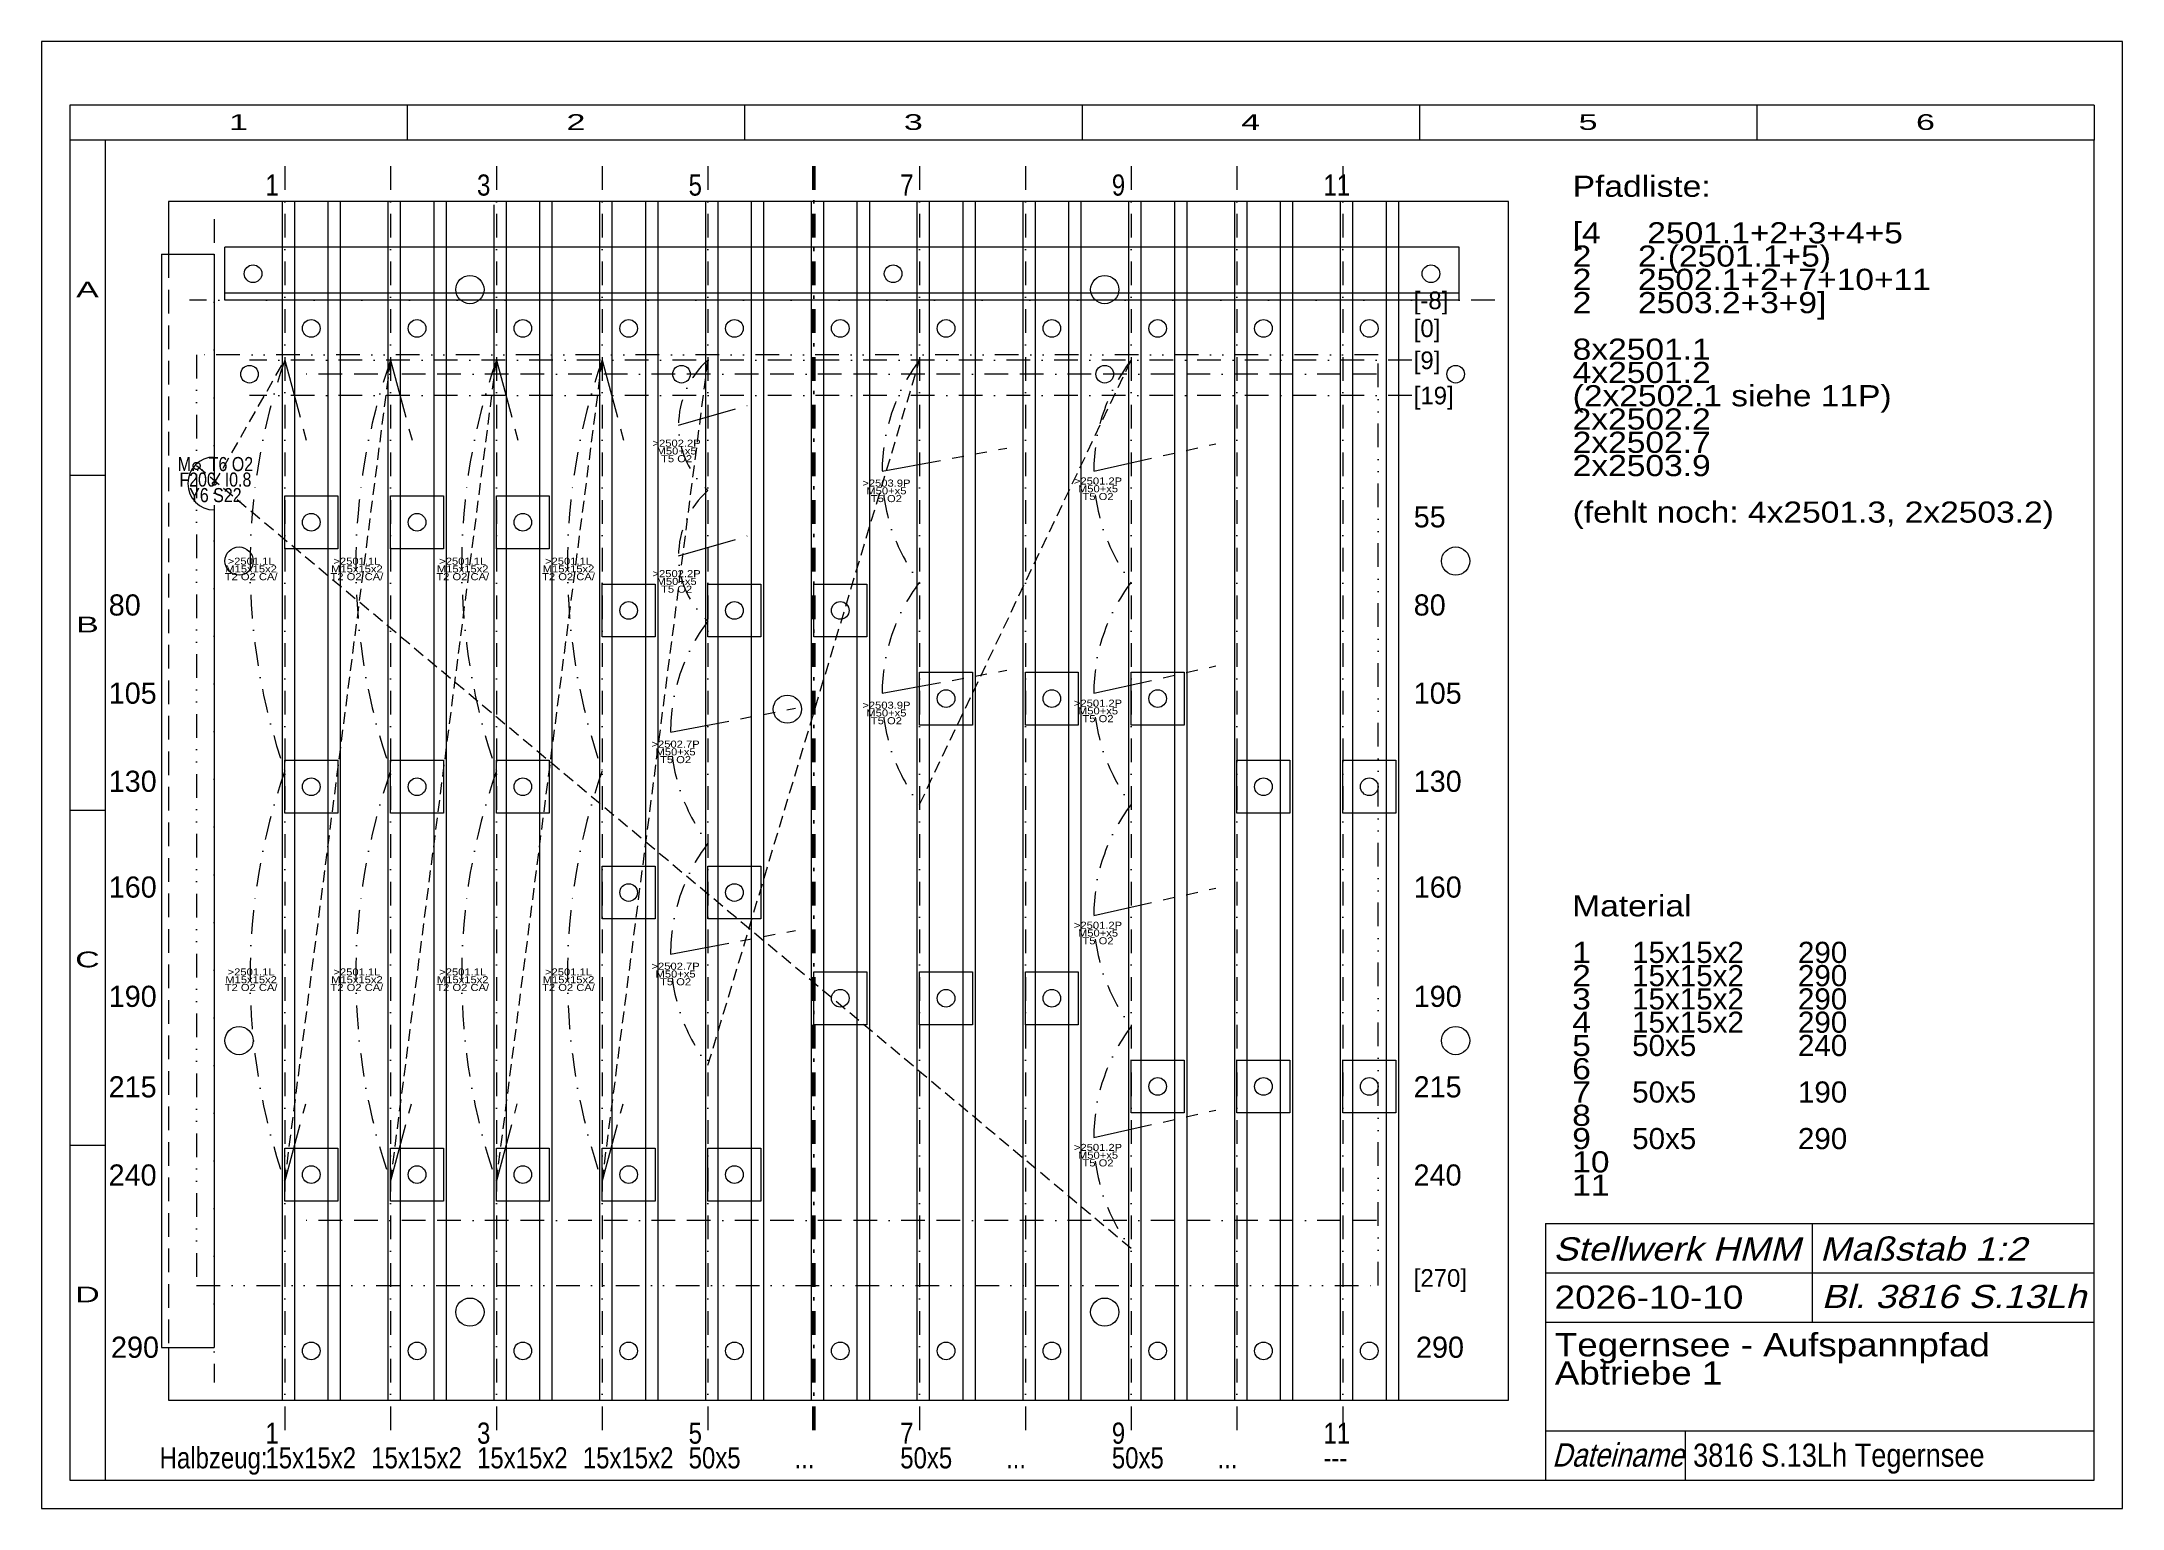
# Model space of a CAD drawing. Extents: x 2 to 592, y 2 to 418.
import ezdxf
from ezdxf.enums import TextEntityAlignment as Align

# ---------------------------------------------------------------- set-up
doc = ezdxf.new("R2010")
doc.units = 0
doc.header["$LTSCALE"] = 13.428437
for name, pattern in [('BORDER', [1.75, 0.5, -0.25, 0.5, -0.25, 0, -0.25]), ('DASHDOT', [1, 0.5, -0.25, 0, -0.25]), ('DASHED', [0.75, 0.5, -0.25]), ('DIVIDE', [1.25, 0.5, -0.25, 0, -0.25, 0, -0.25]), ('HIDDEN', [0.375, 0.25, -0.125]), ('PHANTOM', [2.5, 1.25, -0.25, 0.25, -0.25, 0.25, -0.25])]:
    doc.linetypes.add(name, pattern=pattern)
for name, color, linetype, lineweight in [('3816_13L', 30, 'CONTINUOUS', 13), ('BESCHRIFTUNG', 7, 'CONTINUOUS', 25), ('FRÄSPFADE', 30, 'CONTINUOUS', 0), ('KONSTRUKTION', 7, 'CONTINUOUS', 0), ('MITTELLINIEN', 5, 'DASHDOT', 13), ('STANDARD', 7, 'CONTINUOUS', 0)]:
    doc.layers.add(name, color=color, linetype=linetype, lineweight=lineweight)
doc.styles.add('Arial', font='arial.ttf')

msp = doc.modelspace()

# ---------------------------------------------------------------- linework, layer by layer
at = {"layer": '3816_13L', "linetype": 'HIDDEN'}
for p, q in [((50.95, 292.67), (70.95, 327.67)), ((70.95, 94.66), (100.95, 327.67)), ((100.95, 94.66), (130.95, 327.67)), ((130.95, 94.66), (160.95, 327.67)), ((160.95, 94.66), (190.95, 327.67)), ((190.95, 127.67), (250.95, 327.67)), ((250.95, 201.67), (310.95, 327.67)), ((310.95, 75.67), (45.95, 297.67))]:
    msp.add_line(p, q, dxfattribs=at)
at = {"layer": '3816_13L', "linetype": 'PHANTOM'}
for p, q in [((70.95, 327.67), (77.16, 304.47)), ((100.95, 327.67), (107.16, 304.47)), ((130.95, 327.67), (137.16, 304.47)), ((160.95, 327.67), (167.16, 304.47)), ((182.59, 309.17), (202.09, 314.79)), ((240.34, 296.17), (275.72, 302.72)), ((300.34, 296.17), (334.96, 303.94)), ((182.59, 272.17), (202.09, 277.79)), ((240.34, 233.17), (275.72, 239.72)), ((300.34, 233.17), (334.96, 240.94)), ((180.34, 222.17), (215.73, 228.92)), ((300.34, 170.17), (334.96, 177.94)), ((180.34, 159.17), (215.73, 165.92)), ((70.95, 94.66), (76.88, 116.78)), ((100.95, 94.66), (106.88, 116.78)), ((130.95, 94.66), (136.88, 116.78)), ((160.95, 94.66), (166.88, 116.78)), ((300.34, 107.17), (334.96, 114.94))]:
    msp.add_line(p, q, dxfattribs=at)
for centre, radius in [((45.95, 297.67), 1), ((50.95, 292.67), 0.5)]:
    msp.add_circle(centre, radius, dxfattribs=at)
at = {"layer": '3816_13L', "linetype": 'DASHDOT'}
for centre, radius, start, end in [((238.3, 269.41), 177.2, 160.80769, 199.19231), ((268.3, 269.41), 177.2, 160.80769, 199.19231), ((298.3, 269.41), 177.2, 160.80769, 199.19231), ((328.3, 269.41), 177.2, 160.80769, 199.19231), ((207.24, 309.17), 24.65, 131.37656, 228.62344), ((292.43, 296.17), 52.09, 142.78977, 217.21023), ((352.43, 296.17), 52.09, 142.78977, 217.21023), ((207.24, 272.17), 24.65, 131.37656, 228.62344), ((292.43, 233.17), 52.09, 142.78977, 217.21023), ((352.43, 233.17), 52.09, 142.78977, 217.21023), ((232.43, 222.17), 52.09, 142.78977, 217.21023), ((238.3, 152.91), 177.2, 160.80769, 199.19231), ((268.3, 152.91), 177.2, 160.80769, 199.19231), ((298.3, 152.91), 177.2, 160.80769, 199.19231), ((328.3, 152.91), 177.2, 160.80769, 199.19231), ((352.43, 170.17), 52.09, 142.78977, 217.21023), ((232.43, 159.17), 52.09, 142.78977, 217.21023), ((352.43, 107.17), 52.09, 142.78977, 217.21023)]:
    msp.add_arc(centre, radius, start, end, dxfattribs=at)
at = {"layer": 'FRÄSPFADE', "linetype": 'DIVIDE', "lineweight": 20}
for p, q in [((380.95, 329.17), (45.95, 329.17)), ((45.95, 329.17), (45.95, 65.17)), ((380.95, 65.17), (380.95, 329.17)), ((45.95, 65.17), (380.95, 65.17))]:
    msp.add_line(p, q, dxfattribs=at)
at = {"layer": 'KONSTRUKTION', "color": 8}
for p, q in [((417.95, 372.67), (37.95, 372.67)), ((37.95, 372.67), (37.95, 357.67)), ((70.2, 372.67), (70.2, 32.67)), ((73.7, 372.67), (73.7, 32.67)), ((83.2, 372.67), (83.2, 32.67)), ((86.7, 372.67), (86.7, 32.67)), ((100.2, 372.67), (100.2, 32.67)), ((103.7, 372.67), (103.7, 32.67)), ((113.2, 372.67), (113.2, 32.67)), ((116.7, 372.67), (116.7, 32.67)), ((133.7, 372.67), (133.7, 32.67)), ((143.2, 372.67), (143.2, 32.67)), ((146.7, 372.67), (146.7, 32.67)), ((160.2, 372.67), (160.2, 32.67)), ((163.7, 372.67), (163.7, 32.67)), ((173.2, 372.67), (173.2, 32.67)), ((176.7, 372.67), (176.7, 32.67)), ((190.2, 372.67), (190.2, 32.67)), ((193.7, 372.67), (193.7, 32.67)), ((203.2, 372.67), (203.2, 32.67)), ((206.7, 372.67), (206.7, 32.67)), ((220.2, 372.67), (220.2, 32.67)), ((223.7, 372.67), (223.7, 32.67)), ((233.2, 372.67), (233.2, 32.67)), ((236.7, 372.67), (236.7, 32.67)), ((250.2, 372.67), (250.2, 32.67)), ((253.7, 372.67), (253.7, 32.67)), ((263.2, 372.67), (263.2, 32.67)), ((266.7, 372.67), (266.7, 32.67)), ((280.2, 372.67), (280.2, 32.67)), ((283.7, 372.67), (283.7, 32.67)), ((293.2, 372.67), (293.2, 32.67)), ((296.7, 372.67), (296.7, 32.67)), ((310.2, 372.67), (310.2, 32.67)), ((313.7, 372.67), (313.7, 32.67)), ((323.2, 372.67), (323.2, 32.67)), ((326.7, 372.67), (326.7, 32.67)), ((340.2, 372.67), (340.2, 32.67)), ((343.7, 372.67), (343.7, 32.67)), ((353.2, 372.67), (353.2, 32.67)), ((356.7, 372.67), (356.7, 32.67)), ((370.2, 372.67), (370.2, 32.67)), ((373.7, 372.67), (373.7, 32.67)), ((383.2, 372.67), (383.2, 32.67)), ((386.7, 372.67), (386.7, 32.67)), ((417.95, 32.67), (417.95, 372.67)), ((130.2, 371.67), (130.2, 32.67)), ((35.95, 357.67), (35.95, 47.67)), ((35.95, 357.67), (50.95, 357.67)), ((50.95, 357.67), (50.95, 300.17)), ((403.95, 359.67), (53.95, 359.67)), ((53.95, 344.67), (53.95, 359.67)), ((403.95, 344.67), (403.95, 359.67)), ((403.95, 346.67), (53.95, 346.67)), ((403.95, 344.67), (53.95, 344.67)), ((50.95, 285.17), (50.95, 47.67)), ((35.95, 47.67), (50.95, 47.67)), ((37.95, 47.67), (37.95, 32.67)), ((37.95, 32.67), (417.95, 32.67))]:
    msp.add_line(p, q, dxfattribs=at)
at = {"layer": 'KONSTRUKTION', "color": 8, "linetype": 'DASHED'}
msp.add_line((37.95, 357.67), (37.95, 47.67), dxfattribs=at)
at = {"layer": 'KONSTRUKTION', "color": 8, "linetype": 'BORDER'}
for p, q in [((380.5, 323.67), (75.5, 323.67)), ((380.5, 83.67), (75.5, 83.67))]:
    msp.add_line(p, q, dxfattribs=at)
at = {"layer": 'KONSTRUKTION', "color": 252}
for p, q in [((70.95, 289.17), (85.95, 289.17)), ((70.95, 274.17), (70.95, 289.17)), ((85.95, 289.17), (85.95, 274.17)), ((100.95, 274.17), (100.95, 289.17)), ((100.95, 289.17), (115.95, 289.17)), ((115.95, 289.17), (115.95, 274.17)), ((130.95, 274.17), (130.95, 289.17)), ((130.95, 289.17), (145.95, 289.17)), ((145.95, 289.17), (145.95, 274.17)), ((85.95, 274.17), (70.95, 274.17)), ((115.95, 274.17), (100.95, 274.17)), ((145.95, 274.17), (130.95, 274.17)), ((160.95, 249.17), (160.95, 264.17)), ((160.95, 264.17), (175.95, 264.17)), ((175.95, 264.17), (175.95, 249.17)), ((190.95, 249.17), (190.95, 264.17)), ((190.95, 264.17), (205.95, 264.17)), ((205.95, 264.17), (205.95, 249.17)), ((220.95, 264.17), (235.95, 264.17)), ((220.95, 249.17), (220.95, 264.17)), ((235.95, 264.17), (235.95, 249.17)), ((175.95, 249.17), (160.95, 249.17)), ((205.95, 249.17), (190.95, 249.17)), ((235.95, 249.17), (220.95, 249.17)), ((250.95, 224.17), (250.95, 239.17)), ((250.95, 239.17), (265.95, 239.17)), ((265.95, 239.17), (265.95, 224.17)), ((280.95, 224.17), (280.95, 239.17)), ((280.95, 239.17), (295.95, 239.17)), ((295.95, 239.17), (295.95, 224.17)), ((310.95, 239.17), (325.95, 239.17)), ((310.95, 224.17), (310.95, 239.17)), ((325.95, 239.17), (325.95, 224.17)), ((265.95, 224.17), (250.95, 224.17)), ((295.95, 224.17), (280.95, 224.17)), ((325.95, 224.17), (310.95, 224.17)), ((70.95, 199.17), (70.95, 214.17)), ((70.95, 214.17), (85.95, 214.17)), ((85.95, 214.17), (85.95, 199.17)), ((100.95, 199.17), (100.95, 214.17)), ((100.95, 214.17), (115.95, 214.17)), ((115.95, 214.17), (115.95, 199.17)), ((130.95, 214.17), (145.95, 214.17)), ((130.95, 199.17), (130.95, 214.17)), ((145.95, 214.17), (145.95, 199.17)), ((340.95, 199.17), (340.95, 214.17)), ((340.95, 214.17), (355.95, 214.17)), ((355.95, 214.17), (355.95, 199.17)), ((370.95, 199.17), (370.95, 214.17)), ((370.95, 214.17), (385.95, 214.17)), ((385.95, 214.17), (385.95, 199.17)), ((85.95, 199.17), (70.95, 199.17)), ((115.95, 199.17), (100.95, 199.17)), ((145.95, 199.17), (130.95, 199.17)), ((355.95, 199.17), (340.95, 199.17)), ((385.95, 199.17), (370.95, 199.17)), ((160.95, 169.17), (160.95, 184.17)), ((160.95, 184.17), (175.95, 184.17)), ((175.95, 184.17), (175.95, 169.17)), ((190.95, 169.17), (190.95, 184.17)), ((190.95, 184.17), (205.95, 184.17)), ((205.95, 184.17), (205.95, 169.17)), ((175.95, 169.17), (160.95, 169.17)), ((205.95, 169.17), (190.95, 169.17)), ((220.95, 139.17), (220.95, 154.17)), ((220.95, 154.17), (235.95, 154.17)), ((235.95, 154.17), (235.95, 139.17)), ((250.95, 139.17), (250.95, 154.17)), ((250.95, 154.17), (265.95, 154.17)), ((265.95, 154.17), (265.95, 139.17)), ((280.95, 154.17), (295.95, 154.17)), ((280.95, 139.17), (280.95, 154.17)), ((295.95, 154.17), (295.95, 139.17)), ((235.95, 139.17), (220.95, 139.17)), ((265.95, 139.17), (250.95, 139.17)), ((295.95, 139.17), (280.95, 139.17)), ((310.95, 114.17), (310.95, 129.17)), ((310.95, 129.17), (325.95, 129.17)), ((325.95, 129.17), (325.95, 114.17)), ((340.95, 114.17), (340.95, 129.17)), ((340.95, 129.17), (355.95, 129.17)), ((355.95, 129.17), (355.95, 114.17)), ((370.95, 129.17), (385.95, 129.17)), ((370.95, 114.17), (370.95, 129.17)), ((385.95, 129.17), (385.95, 114.17)), ((325.95, 114.17), (310.95, 114.17)), ((355.95, 114.17), (340.95, 114.17)), ((385.95, 114.17), (370.95, 114.17)), ((70.95, 89.17), (70.95, 104.17)), ((70.95, 104.17), (85.95, 104.17)), ((85.95, 104.17), (85.95, 89.17)), ((100.95, 89.17), (100.95, 104.17)), ((100.95, 104.17), (115.95, 104.17)), ((115.95, 104.17), (115.95, 89.17)), ((130.95, 104.17), (145.95, 104.17)), ((130.95, 89.17), (130.95, 104.17)), ((145.95, 104.17), (145.95, 89.17)), ((160.95, 89.17), (160.95, 104.17)), ((160.95, 104.17), (175.95, 104.17)), ((175.95, 104.17), (175.95, 89.17)), ((190.95, 89.17), (190.95, 104.17)), ((190.95, 104.17), (205.95, 104.17)), ((205.95, 104.17), (205.95, 89.17)), ((85.95, 89.17), (70.95, 89.17)), ((115.95, 89.17), (100.95, 89.17)), ((145.95, 89.17), (130.95, 89.17)), ((175.95, 89.17), (160.95, 89.17)), ((205.95, 89.17), (190.95, 89.17))]:
    msp.add_line(p, q, dxfattribs=at)
at = {"layer": 'KONSTRUKTION', "color": 8}
for centre, radius in [((61.95, 352.17), 2.5), ((243.45, 352.17), 2.5), ((395.95, 352.17), 2.5), ((123.45, 347.67), 4), ((303.45, 347.67), 4), ((78.45, 336.67), 2.5), ((78.45, 336.67), 2.5), ((108.45, 336.67), 2.5), ((108.45, 336.67), 2.5), ((138.45, 336.67), 2.5), ((138.45, 336.67), 2.5), ((168.45, 336.67), 2.5), ((168.45, 336.67), 2.5), ((198.45, 336.67), 2.5), ((198.45, 336.67), 2.5), ((228.45, 336.67), 2.5), ((228.45, 336.67), 2.5), ((258.45, 336.67), 2.5), ((258.45, 336.67), 2.5), ((288.45, 336.67), 2.5), ((288.45, 336.67), 2.5), ((318.45, 336.67), 2.5), ((318.45, 336.67), 2.5), ((348.45, 336.67), 2.5), ((348.45, 336.67), 2.5), ((378.45, 336.67), 2.5), ((378.45, 336.67), 2.5), ((60.95, 323.67), 2.5), ((183.45, 323.67), 2.5), ((303.45, 323.67), 2.5), ((402.95, 323.67), 2.5), ((78.45, 281.67), 2.5), ((78.45, 281.67), 2.5), ((108.45, 281.67), 2.5), ((108.45, 281.67), 2.5), ((138.45, 281.67), 2.5), ((138.45, 281.67), 2.5), ((57.97, 270.67), 4), ((402.95, 270.67), 4), ((168.45, 256.67), 2.5), ((168.45, 256.67), 2.5), ((198.45, 256.67), 2.5), ((198.45, 256.67), 2.5), ((228.45, 256.67), 2.5), ((228.45, 256.67), 2.5), ((213.45, 228.67), 4), ((258.45, 231.67), 2.5), ((258.45, 231.67), 2.5), ((288.45, 231.67), 2.5), ((288.45, 231.67), 2.5), ((318.45, 231.67), 2.5), ((318.45, 231.67), 2.5), ((78.45, 206.67), 2.5), ((78.45, 206.67), 2.5), ((108.45, 206.67), 2.5), ((108.45, 206.67), 2.5), ((138.45, 206.67), 2.5), ((138.45, 206.67), 2.5), ((348.45, 206.67), 2.5), ((348.45, 206.67), 2.5), ((378.45, 206.67), 2.5), ((378.45, 206.67), 2.5), ((168.45, 176.67), 2.5), ((168.45, 176.67), 2.5), ((198.45, 176.67), 2.5), ((198.45, 176.67), 2.5), ((228.45, 146.67), 2.5), ((228.45, 146.67), 2.5), ((258.45, 146.67), 2.5), ((258.45, 146.67), 2.5), ((288.45, 146.67), 2.5), ((288.45, 146.67), 2.5), ((57.97, 134.67), 4), ((402.95, 134.67), 4), ((318.45, 121.67), 2.5), ((318.45, 121.67), 2.5), ((348.45, 121.67), 2.5), ((348.45, 121.67), 2.5), ((378.45, 121.67), 2.5), ((378.45, 121.67), 2.5), ((78.45, 96.67), 2.5), ((78.45, 96.67), 2.5), ((108.45, 96.67), 2.5), ((108.45, 96.67), 2.5), ((138.45, 96.67), 2.5), ((138.45, 96.67), 2.5), ((168.45, 96.67), 2.5), ((168.45, 96.67), 2.5), ((198.45, 96.67), 2.5), ((198.45, 96.67), 2.5), ((123.45, 57.67), 4), ((303.45, 57.67), 4), ((78.45, 46.67), 2.5), ((78.45, 46.67), 2.5), ((108.45, 46.67), 2.5), ((108.45, 46.67), 2.5), ((138.45, 46.67), 2.5), ((138.45, 46.67), 2.5), ((168.45, 46.67), 2.5), ((168.45, 46.67), 2.5), ((198.45, 46.67), 2.5), ((198.45, 46.67), 2.5), ((228.45, 46.67), 2.5), ((228.45, 46.67), 2.5), ((258.45, 46.67), 2.5), ((258.45, 46.67), 2.5), ((288.45, 46.67), 2.5), ((288.45, 46.67), 2.5), ((318.45, 46.67), 2.5), ((318.45, 46.67), 2.5), ((348.45, 46.67), 2.5), ((348.45, 46.67), 2.5), ((378.45, 46.67), 2.5), ((378.45, 46.67), 2.5)]:
    msp.add_circle(centre, radius, dxfattribs=at)
msp.add_arc((50.95, 292.67), 7.5, 90, 270, dxfattribs=at)
at = {"layer": 'MITTELLINIEN'}
for p, q in [((70.95, 382.66), (70.95, 22.66)), ((100.95, 382.66), (100.95, 22.66)), ((130.95, 382.66), (130.95, 22.66)), ((160.95, 382.66), (160.95, 22.66)), ((190.95, 382.66), (190.95, 22.66)), ((250.95, 382.66), (250.95, 22.66)), ((280.95, 382.66), (280.95, 22.66)), ((310.95, 382.66), (310.95, 22.66)), ((340.95, 382.66), (340.95, 22.66)), ((370.95, 382.66), (370.95, 22.66)), ((50.95, 367.67), (50.95, 37.67)), ((414.04, 344.67), (43.89, 344.67)), ((390.5, 327.67), (60.95, 327.67)), ((390.5, 327.67), (65.5, 327.67)), ((390.5, 317.67), (60.95, 317.67)), ((390.5, 317.67), (65.5, 317.67))]:
    msp.add_line(p, q, dxfattribs=at)
at = {"layer": 'MITTELLINIEN', "color": 154, "lineweight": 50}
msp.add_line((220.95, 382.66), (220.95, 22.66), dxfattribs=at)
at = {"layer": 'STANDARD'}
for p, q in [((592, 418), (2, 418)), ((2, 418), (2, 2)), ((592, 2), (592, 418)), ((584, 400), (10, 400)), ((10, 400), (10, 390)), ((105.67, 400), (105.67, 390)), ((201.33, 400), (201.33, 390)), ((297, 400), (297, 390)), ((392.67, 400), (392.67, 390)), ((488.33, 400), (488.33, 390)), ((584, 400), (584, 390)), ((10, 390), (10, 10)), ((20, 390), (10, 390)), ((20, 390), (20, 10)), ((584, 390), (20, 390)), ((584, 10), (584, 390)), ((10, 295), (20, 295)), ((10, 200), (20, 200)), ((10, 105), (20, 105)), ((10, 10), (20, 10)), ((20, 10), (584, 10)), ((2, 2), (592, 2))]:
    msp.add_line(p, q, dxfattribs=at)
at = {"layer": 'STANDARD', "lineweight": 0}
for p, q in [((428.44, 82.8), (583.83, 82.8)), ((428.44, 82.8), (428.44, 10)), ((504.04, 82.8), (504.04, 54.8)), ((428.44, 68.8), (583.83, 68.8)), ((428.44, 54.8), (583.83, 54.8)), ((428.44, 24), (583.83, 24)), ((468.04, 24), (468.04, 10))]:
    msp.add_line(p, q, dxfattribs=at)

# ---------------------------------------------------------------- texts
at = {"layer": '3816_13L', "char_height": 2, "attachment_point": 5, "line_spacing_factor": 0.66, "style": 'Arial'}
for s, insert in [('\\W1.135109;>2502.2P\\PM50+x5\\PT5 O2', (182.05, 301.89)), ('\\W1.135110;>2503.9P\\PM50+x5\\PT5 O2', (241.54, 290.58)), ('\\W1.134914;>2501.2P\\PM50+x5\\PT5 O2', (301.54, 291.17)), ('\\W1.135145;>2501.1L\\PM15x15x2\\PT2 O2 CA/', (61.4, 268.43)), ('\\W1.135145;>2501.1L\\PM15x15x2\\PT2 O2 CA/', (91.4, 268.43)), ('\\W1.135145;>2501.1L\\PM15x15x2\\PT2 O2 CA/', (121.4, 268.43)), ('\\W1.135145;>2501.1L\\PM15x15x2\\PT2 O2 CA/', (151.4, 268.43)), ('\\W1.135109;>2502.2P\\PM50+x5\\PT5 O2', (182.05, 264.89)), ('\\W1.135110;>2503.9P\\PM50+x5\\PT5 O2', (241.54, 227.58)), ('\\W1.134914;>2501.2P\\PM50+x5\\PT5 O2', (301.54, 228.17)), ('\\W1.135110;>2502.7P\\PM50+x5\\PT5 O2', (181.76, 216.55)), ('\\W1.134914;>2501.2P\\PM50+x5\\PT5 O2', (301.54, 165.17)), ('\\W1.135145;>2501.1L\\PM15x15x2\\PT2 O2 CA/', (61.4, 151.93)), ('\\W1.135145;>2501.1L\\PM15x15x2\\PT2 O2 CA/', (91.4, 151.93)), ('\\W1.135145;>2501.1L\\PM15x15x2\\PT2 O2 CA/', (121.4, 151.93)), ('\\W1.135145;>2501.1L\\PM15x15x2\\PT2 O2 CA/', (151.4, 151.93)), ('\\W1.135110;>2502.7P\\PM50+x5\\PT5 O2', (181.76, 153.55)), ('\\W1.134914;>2501.2P\\PM50+x5\\PT5 O2', (301.54, 102.17))]:
    msp.add_mtext(s, dxfattribs=dict(at, insert=insert))
at = {"layer": '3816_13L', "linetype": 'PHANTOM', "insert": (51.27, 293.76), "char_height": 4, "attachment_point": 5, "line_spacing_factor": 0.66, "style": 'Arial'}
msp.add_mtext('\\W0.810866;M... T6 O2\\PF200  I0.8\\PY6 S22\\P', dxfattribs=at)
at = {"layer": 'BESCHRIFTUNG', "style": 'Arial'}
for s, height, width, p in [('1', 6, 0.810869, (65.46, 374.32)), ('3', 6, 0.810869, (125.46, 374.32)), ('5', 6, 0.810869, (185.46, 374.32)), ('7', 6, 0.810869, (245.46, 374.32)), ('9', 6, 0.810869, (305.46, 374.32)), ('11', 6, 0.810869, (365.46, 374.32)), ('[-8]', 5, 0.972709, (391.06, 342.12)), ('[0]', 5, 0.972719, (391.06, 334.2)), ('[9]', 5, 0.972719, (391.06, 325.12)), ('[19]', 5, 0.972755, (391.06, 315.12)), ('55', 6, 0.972828, (391.06, 280.22)), ('80', 6, 0.972828, (21.03, 255.22)), ('80', 6, 0.972828, (391.06, 255.22)), ('105', 6, 0.972828, (21.03, 230.22)), ('105', 6, 0.972828, (391.06, 230.22)), ('130', 6, 0.972828, (21.03, 205.22)), ('130', 6, 0.972828, (391.06, 205.22)), ('160', 6, 0.972828, (21.03, 175.22)), ('160', 6, 0.972828, (391.06, 175.22)), ('190', 6, 0.972828, (21.03, 144.23)), ('190', 6, 0.972828, (391.06, 144.23)), ('215', 6, 0.972828, (21, 118.56)), ('215', 6, 0.972828, (391.03, 118.56)), ('240', 6, 0.972828, (21, 93.55)), ('240', 6, 0.972828, (391.03, 93.55)), ('[270]', 5, 0.972773, (391.06, 64.86)), ('290', 6, 0.972828, (21.68, 44.71)), ('290', 6, 0.972828, (391.71, 44.71)), ('1', 6, 0.810869, (65.46, 20.34)), ('3', 6, 0.810869, (125.46, 20.34)), ('5', 6, 0.810869, (185.46, 20.34)), ('7', 6, 0.810869, (245.46, 20.34)), ('9', 6, 0.810869, (305.46, 20.34)), ('11', 6, 0.810869, (365.46, 20.34)), ('Halbzeug:', 6, 0.810868, (35.46, 13.34)), ('15x15x2', 6, 0.810868, (65.46, 13.34)), ('15x15x2', 6, 0.810868, (95.46, 13.34)), ('15x15x2', 6, 0.810868, (125.46, 13.34)), ('15x15x2', 6, 0.810868, (155.46, 13.34)), ('50x5', 6, 0.810868, (185.46, 13.34)), ('50x5', 6, 0.810868, (245.46, 13.34)), ('50x5', 6, 0.810868, (305.46, 13.34)), ('...', 6, 0.810866, (215.46, 13.34)), ('...', 6, 0.810866, (275.46, 13.34)), ('...', 6, 0.810866, (335.46, 13.34)), ('---', 6, 0.810862, (365.46, 13.34))]:
    msp.add_text(s, height=height, dxfattribs=dict(at, width=width)).set_placement(p)
at = {"layer": 'BESCHRIFTUNG', "style": 'Arial', "oblique": 15}
for s, width, p in [('Stellwerk HMM', 1.130136, (430.63, 78.88)), ('Maßstab 1:2', 1.143719, (506.23, 78.88)), ('Bl. 3816 S.13Lh', 1.143728, (506.67, 65.4)), ('Dateiname', 0.835372, (430.3, 20.45))]:
    msp.add_text(s, height=6.6, dxfattribs=dict(at, width=width)).set_placement(p, align=Align.TOP_LEFT)
at = {"layer": 'BESCHRIFTUNG', "style": 'Arial'}
for s, width, p in [('2026-10-10', 1.135137, (431, 65.2)), ('3816 S.13Lh Tegernsee', 0.835407, (470.27, 20.4))]:
    msp.add_text(s, height=6.6, dxfattribs=dict(at, width=width)).set_placement(p, align=Align.TOP_LEFT)
at = {"layer": 'BESCHRIFTUNG', "attachment_point": 1, "style": 'Arial'}
for s, insert, char_height, line_spacing_factor in [('\\W1.135040;Pfadliste:\\P\\P[4     2501.1+2+3+4+5\\P2     2·(2501.1+5)\\P2     2502.1+2+7+10+11\\P2     2503.2+3+9]\\P\\P8x2501.1\\P4x2501.2\\P(2x2502.1 siehe 11P)\\P2x2502.2\\P2x2502.7\\P2x2503.9\\P\\P(fehlt noch: 4x2501.3, 2x2503.2)', (436.13, 379.98), 6, 0.66), ('\\W1.130191;Tegernsee - Aufspannpfad\\PAbtriebe 1', (431.07, 51.7), 6.6, 0.727273)]:
    msp.add_mtext(s, dxfattribs=dict(at, insert=insert, char_height=char_height, line_spacing_factor=line_spacing_factor))
at = {"layer": 'BESCHRIFTUNG', "linetype": 'HIDDEN', "char_height": 6, "attachment_point": 1, "line_spacing_factor": 0.66, "style": 'Arial'}
for s, insert in [('\\W1.134959;Material\\P\\P1\\P2\\P3\\P4\\P5\\P6\\P7\\P8\\P9\\P10\\P11', (436, 175.9)), ('\\W1.000000;\\P\\P15x15x2\\P15x15x2\\P15x15x2\\P15x15x2\\P50x5\\P\\P50x5\\P\\P50x5', (453, 175.9)), ('\\W1.000000;\\P\\P290\\P290\\P290\\P290\\P240\\P\\P190\\P\\P290\\P\\P', (500, 175.9))]:
    msp.add_mtext(s, dxfattribs=dict(at, insert=insert))
at = {"layer": 'STANDARD', "style": 'Arial'}
for s, width, p in [('1', 1.547923, (57.83, 392.95)), ('2', 1.547922, (153.5, 392.95)), ('3', 1.547923, (249.17, 392.95)), ('4', 1.547923, (344.83, 392.95)), ('5', 1.547922, (440.5, 392.95)), ('6', 1.547923, (536.17, 392.95)), ('A', 1.547987, (15, 345.45)), ('B', 1.547987, (15, 250.45)), ('C', 1.548103, (15, 155.45)), ('D', 1.548104, (15, 60.45))]:
    msp.add_text(s, height=4.46, dxfattribs=dict(at, width=width)).set_placement(p, align=Align.CENTER)

doc.saveas('drawing.dxf')
